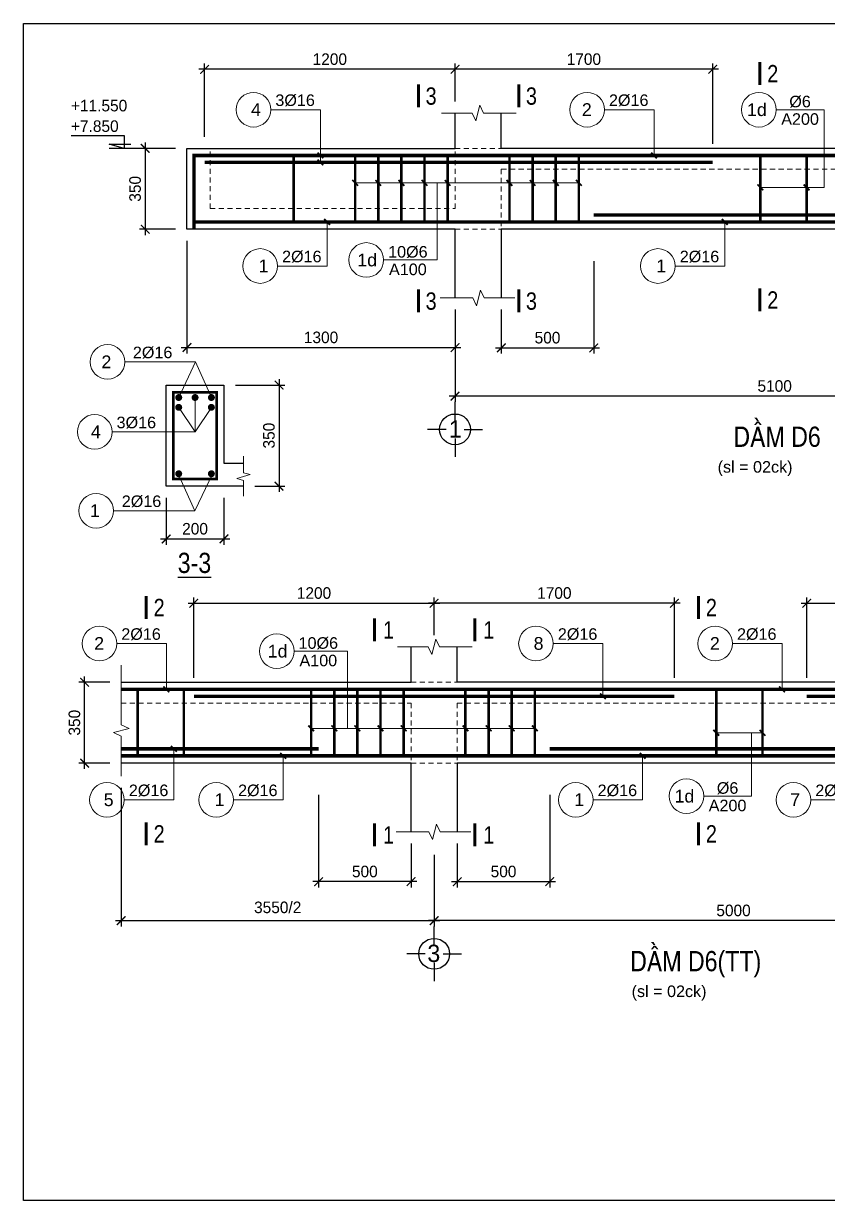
# Model space of a CAD drawing. Header units: millimetres. Extents: x -559287 to -299624, y 2351330 to 2655682.
# Drawn here: x -452324 to -438413, y 2451783 to 2472151 of the extents above; entities that cross this region are included whole.
import ezdxf
from ezdxf.enums import TextEntityAlignment as Align

# ---------------------------------------------------------------- set-up
doc = ezdxf.new("R2010")
doc.units = ezdxf.units.MM
doc.header["$LTSCALE"] = 10
doc.linetypes.add('HIDDEN', pattern=[0.3, 0.175, -0.125])
doc.linetypes.add('HIDDENX2', pattern=[0.75, 0.5, -0.25])
doc.layers.get('0').update_dxf_attribs({"lineweight": 20})
doc.layers.get('Defpoints').update_dxf_attribs({"lineweight": 20})
for name, color, linetype, lineweight in [('Dim', 251, 'Continuous', 15), ('Net khuat', 76, 'HIDDENX2', 15), ('Net manh', 8, 'Continuous', 13), ('Net thay', 4, 'Continuous', 25), ('Text', 54, 'Continuous', 25), ('Thep dai', 2, 'Continuous', 50), ('Thep doc', 140, 'Continuous', 60)]:
    doc.layers.add(name, color=color, linetype=linetype, lineweight=lineweight)
doc.layers.add('ththep', color=3, linetype='Continuous')
doc.styles.add('HELVE', font='VHAVAN.TTF', dxfattribs={"height": 800})
doc.styles.add('IN-NHO', font='VHELVEN.TTF', dxfattribs={"height": 200})
doc.styles.add('NGHIA5', font='arial_0.ttf', dxfattribs={"height": 180})
doc.styles.get("Standard").update_dxf_attribs({"font": 'nghia5.shx', "height": 200})
doc.styles.add('STYLE1-S1', font='VHARIALN.TTF')
doc.dimstyles.new('dim20', dxfattribs={"dimscale": 100, "dimtxt": 200, "dimasz": 1.5, "dimexe": 1, "dimexo": 2, "dimgap": 0.75, "dimtad": 1, "dimdec": 0, "dimlfac": 0.2, "dimzin": 0, "dimdsep": 46, "dimtxsty": 'Standard', "dimblk1": 'ARCHTICK', "dimblk2": 'ARCHTICK', "dimsah": 1, "dimcen": 0.09, "dimdle": 1, "dimclrd": 256, "dimclre": 256, "dimclrt": 54, "dimadec": 0, "dimazin": 0, "dimtfac": 1, "dimtdec": 0, "dimtofl": 0, "dimtmove": 2, "dimatfit": 3, "dimfxl": 0, "dimtolj": 1, "dimtzin": 0, "dimarcsym": 0})
doc.dimstyles.new('dim25', dxfattribs={"dimscale": 100, "dimtxt": 200, "dimasz": 1.5, "dimexe": 1, "dimexo": 2, "dimgap": 0.75, "dimtad": 1, "dimdec": 0, "dimlfac": 0.25, "dimzin": 0, "dimdsep": 46, "dimtxsty": 'Standard', "dimblk1": 'ARCHTICK', "dimblk2": 'ARCHTICK', "dimsah": 1, "dimcen": 0.09, "dimdle": 1, "dimclrd": 256, "dimclre": 256, "dimclrt": 54, "dimadec": 0, "dimazin": 0, "dimtfac": 1, "dimtdec": 0, "dimtofl": 0, "dimtmove": 2, "dimatfit": 3, "dimfxl": 0, "dimtolj": 1, "dimtzin": 0, "dimarcsym": 0})

# ---------------------------------------------------------------- blocks, each defined once
blk = doc.blocks.new('_ARCHTICK')
at = {"color": 0, "linetype": 'ByBlock', "const_width": 0.15}
blk.add_lwpolyline([(-0.5, -0.5), (0.5, 0.5)], dxfattribs=at)
blk = doc.blocks.new('*D333')
at = {"layer": 'Defpoints', "color": 0, "ltscale": 3, "transparency": 16777216}
for p in [(-434857, 2462119), (-438770, 2460629), (-434857, 2460695)]:
    blk.add_point(p, dxfattribs=at)
at = {"layer": 'Dim', "lineweight": -2, "ltscale": 3, "transparency": 16777216}
for p, q in [((-438870, 2462119), (-434757, 2462119)), ((-438770, 2460829), (-438770, 2462219)), ((-434857, 2460895), (-434857, 2462219))]:
    blk.add_line(p, q, dxfattribs=at)
at = {"layer": 'Dim', "lineweight": -2, "ltscale": 3, "transparency": 16777216, "xscale": 150, "yscale": 150, "zscale": 150, "rotation": 180}
blk.add_blockref('_ARCHTICK', (-438770, 2462119), dxfattribs=at)
at = {"layer": 'Dim', "lineweight": -2, "ltscale": 3, "transparency": 16777216, "xscale": 150, "yscale": 150, "zscale": 150}
blk.add_blockref('_ARCHTICK', (-434857, 2462119), dxfattribs=at)
at = {"layer": 'Dim', "color": 54, "ltscale": 3, "transparency": 16777216, "insert": (-436813, 2462294), "char_height": 200, "attachment_point": 5}
blk.add_mtext('\\A1;1700', dxfattribs=at)
blk = doc.blocks.new('*D334')
at = {"layer": 'Defpoints', "color": 0, "ltscale": 10, "transparency": 16777216}
for p in [(-434857, 2458163), (-445218, 2457963), (-445218, 2456626)]:
    blk.add_point(p, dxfattribs=at)
at = {"layer": 'Dim', "lineweight": -2, "ltscale": 10, "transparency": 16777216}
for p, q in [((-434857, 2457963), (-434857, 2456526)), ((-445218, 2457763), (-445218, 2456526)), ((-434757, 2456626), (-445318, 2456626))]:
    blk.add_line(p, q, dxfattribs=at)
at = {"layer": 'Dim', "lineweight": -2, "ltscale": 10, "transparency": 16777216, "xscale": 150, "yscale": 150, "zscale": 150, "rotation": 180}
blk.add_blockref('_ARCHTICK', (-445218, 2456626), dxfattribs=at)
at = {"layer": 'Dim', "lineweight": -2, "ltscale": 10, "transparency": 16777216, "xscale": 150, "yscale": 150, "zscale": 150}
blk.add_blockref('_ARCHTICK', (-434857, 2456626), dxfattribs=at)
at = {"layer": 'Dim', "color": 54, "ltscale": 10, "transparency": 16777216, "insert": (-440038, 2456801), "char_height": 200, "attachment_point": 5}
blk.add_mtext('\\A1;5000', dxfattribs=at)
blk = doc.blocks.new('truc ngang-helve')
for points in [[(0, -4.8), (0, 0)], [(-2.33, -7.13), (-7.13, -7.13)], [(2.33, -7.13), (7.13, -7.13)], [(0, -9.45), (0, -14.26)]]:
    blk.add_lwpolyline(points)
blk.add_circle((0, -7.13), 4)
at = {"style": 'HELVE'}
blk.add_attdef('A', text='', height=4.5, dxfattribs=at).set_placement((0.03, -7.01), align=Align.MIDDLE_CENTER)
blk = doc.blocks.new('*D335')
at = {"layer": 'Defpoints', "color": 0, "ltscale": 3, "transparency": 16777216}
for p in [(-445218, 2462119), (-445218, 2461363), (-441060, 2460629)]:
    blk.add_point(p, dxfattribs=at)
at = {"layer": 'Dim', "lineweight": -2, "ltscale": 3, "transparency": 16777216}
for p, q in [((-440960, 2462119), (-445318, 2462119)), ((-445218, 2461563), (-445218, 2462219)), ((-441060, 2460829), (-441060, 2462219))]:
    blk.add_line(p, q, dxfattribs=at)
at = {"layer": 'Dim', "lineweight": -2, "ltscale": 3, "transparency": 16777216, "xscale": 150, "yscale": 150, "zscale": 150, "rotation": 180}
blk.add_blockref('_ARCHTICK', (-445218, 2462119), dxfattribs=at)
at = {"layer": 'Dim', "lineweight": -2, "ltscale": 3, "transparency": 16777216, "xscale": 150, "yscale": 150, "zscale": 150}
blk.add_blockref('_ARCHTICK', (-441060, 2462119), dxfattribs=at)
at = {"layer": 'Dim', "color": 54, "ltscale": 3, "transparency": 16777216, "insert": (-443139, 2462294), "char_height": 200, "attachment_point": 5}
blk.add_mtext('\\A1;1700', dxfattribs=at)
blk = doc.blocks.new('*D336')
at = {"layer": 'Defpoints', "color": 0, "ltscale": 10, "transparency": 16777216}
for p in [(-450633, 2459124), (-445218, 2457963), (-445218, 2456626)]:
    blk.add_point(p, dxfattribs=at)
at = {"layer": 'Dim', "lineweight": -2, "ltscale": 10, "transparency": 16777216}
for p, q in [((-450633, 2458924), (-450633, 2456526)), ((-445218, 2457763), (-445218, 2456526)), ((-450733, 2456626), (-445118, 2456626))]:
    blk.add_line(p, q, dxfattribs=at)
at = {"layer": 'Dim', "lineweight": -2, "ltscale": 10, "transparency": 16777216, "xscale": 150, "yscale": 150, "zscale": 150, "rotation": 180}
blk.add_blockref('_ARCHTICK', (-450633, 2456626), dxfattribs=at)
at = {"layer": 'Dim', "lineweight": -2, "ltscale": 10, "transparency": 16777216, "xscale": 150, "yscale": 150, "zscale": 150}
blk.add_blockref('_ARCHTICK', (-445218, 2456626), dxfattribs=at)
at = {"layer": 'Dim', "color": 54, "ltscale": 10, "transparency": 16777216, "insert": (-447926, 2456854), "char_height": 200, "attachment_point": 5}
blk.add_mtext('\\A1;3550/2', dxfattribs=at)
blk = doc.blocks.new('*D338')
at = {"layer": 'Defpoints', "color": 0, "ltscale": 10, "transparency": 16777216}
for p in [(-443219, 2459000), (-444818, 2458163), (-443219, 2457300)]:
    blk.add_point(p, dxfattribs=at)
at = {"layer": 'Dim', "lineweight": -2, "ltscale": 10, "transparency": 16777216}
for p, q in [((-443219, 2458800), (-443219, 2457200)), ((-444818, 2457963), (-444818, 2457200)), ((-444918, 2457300), (-443119, 2457300))]:
    blk.add_line(p, q, dxfattribs=at)
at = {"layer": 'Dim', "lineweight": -2, "ltscale": 10, "transparency": 16777216, "xscale": 150, "yscale": 150, "zscale": 150, "rotation": 180}
blk.add_blockref('_ARCHTICK', (-444818, 2457300), dxfattribs=at)
at = {"layer": 'Dim', "lineweight": -2, "ltscale": 10, "transparency": 16777216, "xscale": 150, "yscale": 150, "zscale": 150}
blk.add_blockref('_ARCHTICK', (-443219, 2457300), dxfattribs=at)
at = {"layer": 'Dim', "color": 54, "ltscale": 10, "transparency": 16777216, "insert": (-444018, 2457475), "char_height": 200, "attachment_point": 5}
blk.add_mtext('\\A1;500', dxfattribs=at)
blk = doc.blocks.new('*D345')
at = {"layer": 'Defpoints', "color": 0, "ltscale": 10, "transparency": 16777216}
for p in [(-444857, 2467402), (-433796, 2467402), (-444857, 2465702)]:
    blk.add_point(p, dxfattribs=at)
at = {"layer": 'Dim', "lineweight": -2, "ltscale": 10, "transparency": 16777216}
for p, q in [((-444857, 2467202), (-444857, 2465602)), ((-433796, 2467202), (-433796, 2465602)), ((-433696, 2465702), (-444957, 2465702))]:
    blk.add_line(p, q, dxfattribs=at)
at = {"layer": 'Dim', "lineweight": -2, "ltscale": 10, "transparency": 16777216, "xscale": 150, "yscale": 150, "zscale": 150, "rotation": 180}
blk.add_blockref('_ARCHTICK', (-444857, 2465702), dxfattribs=at)
at = {"layer": 'Dim', "lineweight": -2, "ltscale": 10, "transparency": 16777216, "xscale": 150, "yscale": 150, "zscale": 150}
blk.add_blockref('_ARCHTICK', (-433796, 2465702), dxfattribs=at)
at = {"layer": 'Dim', "color": 54, "ltscale": 10, "transparency": 16777216, "insert": (-439326, 2465877), "char_height": 200, "attachment_point": 5}
blk.add_mtext('\\A1;5100', dxfattribs=at)
blk = doc.blocks.new('*D346')
at = {"layer": 'Defpoints', "color": 0, "ltscale": 3, "transparency": 16777216}
for p in [(-444857, 2471358), (-444857, 2470601), (-440398, 2469868)]:
    blk.add_point(p, dxfattribs=at)
at = {"layer": 'Dim', "lineweight": -2, "ltscale": 3, "transparency": 16777216}
for p, q in [((-444857, 2470801), (-444857, 2471458)), ((-440398, 2470068), (-440398, 2471458)), ((-440298, 2471358), (-444957, 2471358))]:
    blk.add_line(p, q, dxfattribs=at)
at = {"layer": 'Dim', "lineweight": -2, "ltscale": 3, "transparency": 16777216, "xscale": 150, "yscale": 150, "zscale": 150, "rotation": 180}
blk.add_blockref('_ARCHTICK', (-444857, 2471358), dxfattribs=at)
at = {"layer": 'Dim', "lineweight": -2, "ltscale": 3, "transparency": 16777216, "xscale": 150, "yscale": 150, "zscale": 150}
blk.add_blockref('_ARCHTICK', (-440398, 2471358), dxfattribs=at)
at = {"layer": 'Dim', "color": 54, "ltscale": 3, "transparency": 16777216, "insert": (-442628, 2471533), "char_height": 200, "attachment_point": 5}
blk.add_mtext('\\A1;1700', dxfattribs=at)
blk = doc.blocks.new('*D347')
at = {"layer": 'Defpoints', "color": 0, "ltscale": 3, "transparency": 16777216}
for p in [(-449190, 2471358), (-444857, 2470601), (-449190, 2469990)]:
    blk.add_point(p, dxfattribs=at)
at = {"layer": 'Dim', "lineweight": -2, "ltscale": 3, "transparency": 16777216}
for p, q in [((-449190, 2470190), (-449190, 2471458)), ((-444857, 2470801), (-444857, 2471458)), ((-444757, 2471358), (-449290, 2471358))]:
    blk.add_line(p, q, dxfattribs=at)
at = {"layer": 'Dim', "lineweight": -2, "ltscale": 3, "transparency": 16777216, "xscale": 150, "yscale": 150, "zscale": 150, "rotation": 180}
blk.add_blockref('_ARCHTICK', (-449190, 2471358), dxfattribs=at)
at = {"layer": 'Dim', "lineweight": -2, "ltscale": 3, "transparency": 16777216, "xscale": 150, "yscale": 150, "zscale": 150}
blk.add_blockref('_ARCHTICK', (-444857, 2471358), dxfattribs=at)
at = {"layer": 'Dim', "color": 54, "ltscale": 3, "transparency": 16777216, "insert": (-447024, 2471533), "char_height": 200, "attachment_point": 5}
blk.add_mtext('\\A1;1200', dxfattribs=at)
blk = doc.blocks.new('*D348')
at = {"layer": 'Defpoints', "color": 0, "ltscale": 10, "transparency": 16777216}
for p in [(-449496, 2468590), (-444857, 2467202), (-444857, 2466543)]:
    blk.add_point(p, dxfattribs=at)
at = {"layer": 'Dim', "lineweight": -2, "ltscale": 10, "transparency": 16777216}
for p, q in [((-449496, 2468390), (-449496, 2466443)), ((-444857, 2467002), (-444857, 2466443)), ((-449596, 2466543), (-444757, 2466543))]:
    blk.add_line(p, q, dxfattribs=at)
at = {"layer": 'Dim', "lineweight": -2, "ltscale": 10, "transparency": 16777216, "xscale": 150, "yscale": 150, "zscale": 150, "rotation": 180}
blk.add_blockref('_ARCHTICK', (-449496, 2466543), dxfattribs=at)
at = {"layer": 'Dim', "lineweight": -2, "ltscale": 10, "transparency": 16777216, "xscale": 150, "yscale": 150, "zscale": 150}
blk.add_blockref('_ARCHTICK', (-444857, 2466543), dxfattribs=at)
at = {"layer": 'Dim', "color": 54, "ltscale": 10, "transparency": 16777216, "insert": (-447176, 2466718), "char_height": 200, "attachment_point": 5}
blk.add_mtext('\\A1;1300', dxfattribs=at)
blk = doc.blocks.new('*D350')
at = {"layer": 'Defpoints', "color": 0, "ltscale": 10, "transparency": 16777216}
for p in [(-442457, 2468238), (-444057, 2467402), (-442457, 2466538)]:
    blk.add_point(p, dxfattribs=at)
at = {"layer": 'Dim', "lineweight": -2, "ltscale": 10, "transparency": 16777216}
for p, q in [((-442457, 2468038), (-442457, 2466438)), ((-444057, 2467202), (-444057, 2466438)), ((-444157, 2466538), (-442357, 2466538))]:
    blk.add_line(p, q, dxfattribs=at)
at = {"layer": 'Dim', "lineweight": -2, "ltscale": 10, "transparency": 16777216, "xscale": 150, "yscale": 150, "zscale": 150, "rotation": 180}
blk.add_blockref('_ARCHTICK', (-444057, 2466538), dxfattribs=at)
at = {"layer": 'Dim', "lineweight": -2, "ltscale": 10, "transparency": 16777216, "xscale": 150, "yscale": 150, "zscale": 150}
blk.add_blockref('_ARCHTICK', (-442457, 2466538), dxfattribs=at)
at = {"layer": 'Dim', "color": 54, "ltscale": 10, "transparency": 16777216, "insert": (-443257, 2466713), "char_height": 200, "attachment_point": 5}
blk.add_mtext('\\A1;500', dxfattribs=at)
blk = doc.blocks.new('*D353')
at = {"layer": 'Defpoints', "color": 0, "ltscale": 3, "transparency": 16777216}
for p in [(-445218, 2462119), (-445218, 2461363), (-449377, 2460629)]:
    blk.add_point(p, dxfattribs=at)
at = {"layer": 'Dim', "lineweight": -2, "ltscale": 3, "transparency": 16777216}
for p, q in [((-449477, 2462119), (-445118, 2462119)), ((-449377, 2460829), (-449377, 2462219)), ((-445218, 2461563), (-445218, 2462219))]:
    blk.add_line(p, q, dxfattribs=at)
at = {"layer": 'Dim', "lineweight": -2, "ltscale": 3, "transparency": 16777216, "xscale": 150, "yscale": 150, "zscale": 150, "rotation": 180}
blk.add_blockref('_ARCHTICK', (-449377, 2462119), dxfattribs=at)
at = {"layer": 'Dim', "lineweight": -2, "ltscale": 3, "transparency": 16777216, "xscale": 150, "yscale": 150, "zscale": 150}
blk.add_blockref('_ARCHTICK', (-445218, 2462119), dxfattribs=at)
at = {"layer": 'Dim', "color": 54, "ltscale": 3, "transparency": 16777216, "insert": (-447298, 2462294), "char_height": 200, "attachment_point": 5}
blk.add_mtext('\\A1;1200', dxfattribs=at)
blk = doc.blocks.new('*D354')
at = {"layer": 'Defpoints', "color": 0, "ltscale": 3, "transparency": 16777216}
for p in [(-451268, 2460751), (-450633, 2460751), (-450633, 2459351)]:
    blk.add_point(p, dxfattribs=at)
at = {"layer": 'Dim', "lineweight": -2, "ltscale": 3, "transparency": 16777216}
for p, q in [((-451268, 2459251), (-451268, 2460851)), ((-450833, 2460751), (-451368, 2460751)), ((-450833, 2459351), (-451368, 2459351))]:
    blk.add_line(p, q, dxfattribs=at)
at = {"layer": 'Dim', "lineweight": -2, "ltscale": 3, "transparency": 16777216, "xscale": 150, "yscale": 150, "zscale": 150}
for p, rotation in [((-451268, 2460751), 90), ((-451268, 2459351), 270)]:
    blk.add_blockref('_ARCHTICK', p, dxfattribs=dict(at, rotation=rotation))
at = {"layer": 'Dim', "color": 54, "ltscale": 3, "transparency": 16777216, "insert": (-451443, 2460051), "char_height": 200, "attachment_point": 5, "rotation": 90}
blk.add_mtext('\\A1;350', dxfattribs=at)
blk = doc.blocks.new('*D355')
at = {"layer": 'Defpoints', "color": 0, "ltscale": 10, "transparency": 16777216}
for p in [(-447218, 2459000), (-445618, 2458163), (-447218, 2457300)]:
    blk.add_point(p, dxfattribs=at)
at = {"layer": 'Dim', "lineweight": -2, "ltscale": 10, "transparency": 16777216}
for p, q in [((-447218, 2458800), (-447218, 2457200)), ((-445618, 2457963), (-445618, 2457200)), ((-445518, 2457300), (-447318, 2457300))]:
    blk.add_line(p, q, dxfattribs=at)
at = {"layer": 'Dim', "lineweight": -2, "ltscale": 10, "transparency": 16777216, "xscale": 150, "yscale": 150, "zscale": 150, "rotation": 180}
blk.add_blockref('_ARCHTICK', (-447218, 2457300), dxfattribs=at)
at = {"layer": 'Dim', "lineweight": -2, "ltscale": 10, "transparency": 16777216, "xscale": 150, "yscale": 150, "zscale": 150}
blk.add_blockref('_ARCHTICK', (-445618, 2457300), dxfattribs=at)
at = {"layer": 'Dim', "color": 54, "ltscale": 10, "transparency": 16777216, "insert": (-446418, 2457475), "char_height": 200, "attachment_point": 5}
blk.add_mtext('\\A1;500', dxfattribs=at)
blk = doc.blocks.new('*D356')
at = {"layer": 'Defpoints', "color": 0, "ltscale": 3, "transparency": 16777216}
for p in [(-449496, 2469990), (-450218, 2468590), (-449496, 2468590)]:
    blk.add_point(p, dxfattribs=at)
at = {"layer": 'Dim', "lineweight": -2, "ltscale": 3, "transparency": 16777216}
for p, q in [((-449696, 2469990), (-450318, 2469990)), ((-450218, 2470090), (-450218, 2468490)), ((-449696, 2468590), (-450318, 2468590))]:
    blk.add_line(p, q, dxfattribs=at)
at = {"layer": 'Dim', "lineweight": -2, "ltscale": 3, "transparency": 16777216, "xscale": 150, "yscale": 150, "zscale": 150}
for p, rotation in [((-450218, 2469990), 90), ((-450218, 2468590), 270)]:
    blk.add_blockref('_ARCHTICK', p, dxfattribs=dict(at, rotation=rotation))
at = {"layer": 'Dim', "color": 54, "ltscale": 3, "transparency": 16777216, "insert": (-450393, 2469290), "char_height": 200, "attachment_point": 5, "rotation": 90}
blk.add_mtext('\\A1;350', dxfattribs=at)
blk = doc.blocks.new('*D322')
at = {"layer": 'Defpoints', "color": 0, "transparency": 16777216}
for p in [(-449856, 2464144), (-448856, 2464144), (-448856, 2463231)]:
    blk.add_point(p, dxfattribs=at)
at = {"layer": 'Dim', "lineweight": -2, "transparency": 16777216}
for p, q in [((-449856, 2463944), (-449856, 2463131)), ((-448856, 2463944), (-448856, 2463131)), ((-449956, 2463231), (-448756, 2463231))]:
    blk.add_line(p, q, dxfattribs=at)
at = {"layer": 'Dim', "lineweight": -2, "transparency": 16777216, "xscale": 150, "yscale": 150, "zscale": 150, "rotation": 180}
blk.add_blockref('_ARCHTICK', (-449856, 2463231), dxfattribs=at)
at = {"layer": 'Dim', "lineweight": -2, "transparency": 16777216, "xscale": 150, "yscale": 150, "zscale": 150}
blk.add_blockref('_ARCHTICK', (-448856, 2463231), dxfattribs=at)
at = {"layer": 'Dim', "color": 54, "transparency": 16777216, "insert": (-449356, 2463406), "char_height": 200, "attachment_point": 5}
blk.add_mtext('\\A1;200', dxfattribs=at)
blk = doc.blocks.new('*D323')
at = {"layer": 'Defpoints', "color": 0, "transparency": 16777216}
for p in [(-448856, 2465894), (-448519, 2464144), (-447902, 2464144)]:
    blk.add_point(p, dxfattribs=at)
at = {"layer": 'Dim', "lineweight": -2, "transparency": 16777216}
for p, q in [((-447902, 2465994), (-447902, 2464044)), ((-448656, 2465894), (-447802, 2465894)), ((-448319, 2464144), (-447802, 2464144))]:
    blk.add_line(p, q, dxfattribs=at)
at = {"layer": 'Dim', "lineweight": -2, "transparency": 16777216, "xscale": 150, "yscale": 150, "zscale": 150}
for p, rotation in [((-447902, 2465894), 90), ((-447902, 2464144), 270)]:
    blk.add_blockref('_ARCHTICK', p, dxfattribs=dict(at, rotation=rotation))
at = {"layer": 'Dim', "color": 54, "transparency": 16777216, "insert": (-448077, 2465019), "char_height": 200, "attachment_point": 5, "rotation": 90}
blk.add_mtext('\\A1;350', dxfattribs=at)
blk = doc.blocks.new('A$C17747A8B')
blk.add_line((0, 0), (525, 0))
blk.add_lwpolyline([(1183, 225), (263, 225), (263, 0), (525, 75), (150, 75)])
at = {"layer": 'Text'}
blk.add_attdef('+3.900', (183, 286), '', height=180, dxfattribs=at)

msp = doc.modelspace()

# ---------------------------------------------------------------- linework, layer by layer
at = {"layer": 'Net khuat', "linetype": 'HIDDEN', "ltscale": 50}
for p, q in [((-449095.9, 2468949.6), (-449095.9, 2469989.6)), ((-444856.9, 2469989.6), (-444056.9, 2469989.6)), ((-444856.9, 2468949.6), (-444856.9, 2469989.6)), ((-444057, 2469629.6), (-434195.7, 2469629.6)), ((-444057, 2469629.6), (-444057, 2468589.6)), ((-449095.9, 2468949.6), (-444856.9, 2468949.6)), ((-444856.9, 2468589.6), (-444057, 2468589.6)), ((-445618.4, 2460750.8), (-444818.4, 2460750.8)), ((-450633, 2460390.8), (-445618.4, 2460390.8)), ((-445618.4, 2460390.8), (-445618.4, 2459350.8)), ((-444818.5, 2460390.8), (-435257.1, 2460390.8)), ((-444818.5, 2460390.8), (-444818.5, 2459350.8)), ((-445618.4, 2459350.8), (-444818.5, 2459350.8))]:
    msp.add_line(p, q, dxfattribs=at)
at = {"layer": 'Net manh'}
for p, q in [((-446585.5, 2469392.2), (-442715.2, 2469392.2)), ((-447347, 2459953.5), (-443476.7, 2459953.5))]:
    msp.add_line(p, q, dxfattribs=at)
for points in [[(-447186.9, 2469747.7), (-447186.9, 2470659.7), (-448044.6, 2470659.7)], [(-443797, 2470601.3), (-444362.1, 2470601.3), (-444429.3, 2470735.4), (-444494.9, 2470467.2), (-444562.1, 2470601.3), (-445089.5, 2470601.3)], [(-441414.1, 2469867.7), (-441414.1, 2470659.7), (-442271.8, 2470659.7)], [(-439573.3, 2469314.9), (-438470, 2469314.9), (-438470, 2470659.7), (-439297.9, 2470659.7)], [(-445167.3, 2469392.2), (-445167.3, 2468058.4), (-446092.6, 2468058.4)], [(-447071.2, 2468716.5), (-447071.2, 2467954.5), (-447929, 2467954.5)], [(-440189.4, 2468716.5), (-440189.4, 2467954.5), (-441047.1, 2467954.5)], [(-445116.8, 2467401.5), (-444551.6, 2467401.5), (-444484.4, 2467267.4), (-444418.9, 2467535.6), (-444351.6, 2467401.5), (-443824.2, 2467401.5)], [(-449073.4, 2465678.5), (-449346.5, 2466294.4), (-450570.3, 2466294.4)], [(-449638.7, 2465678.5), (-449346.5, 2466294.4), (-450570.3, 2466294.4)], [(-449356, 2465678.5), (-449356, 2465082.8), (-450792.6, 2465082.8)], [(-449638.7, 2465508.5), (-449356, 2465082.8), (-450792.6, 2465082.8)], [(-449073.4, 2465508.5), (-449356, 2465082.8), (-450792.6, 2465082.8)], [(-449656.2, 2464368.8), (-449361.2, 2463719.4), (-450768.2, 2463719.4)], [(-449050.3, 2464368.2), (-449361.2, 2463719.4), (-450768.2, 2463719.4)], [(-449852.7, 2460629), (-449852.7, 2461420.9), (-450710.4, 2461420.9)], [(-444558.4, 2461362.6), (-445123.6, 2461362.6), (-445190.8, 2461496.7), (-445256.4, 2461228.5), (-445323.6, 2461362.6), (-445851, 2461362.6)], [(-442298.7, 2460509), (-442298.7, 2461420.9), (-443156.4, 2461420.9)], [(-439198.3, 2460629), (-439198.3, 2461420.9), (-440056, 2461420.9)], [(-446717, 2459953.5), (-446717, 2461288.9), (-447642.3, 2461288.9)], [(-450633, 2461046.8), (-450633, 2460016), (-450498.9, 2459948.8), (-450767.1, 2459883.2), (-450633, 2459816), (-450633, 2459123.7)], [(-439724.6, 2459876.2), (-439724.6, 2458779.8), (-440552.5, 2458779.8)], [(-440336.8, 2459876.2), (-439536.8, 2459876.2)], [(-449722.3, 2459597.8), (-449722.3, 2458715.8), (-450580.1, 2458715.8)], [(-437843.2, 2459597.8), (-437843.2, 2458715.8), (-438701, 2458715.8)], [(-447832.7, 2459477.8), (-447832.7, 2458715.8), (-448690.4, 2458715.8)], [(-441610.5, 2459477.8), (-441610.5, 2458715.8), (-442468.2, 2458715.8)], [(-445878.3, 2458162.8), (-445313.1, 2458162.8), (-445245.9, 2458028.7), (-445180.3, 2458296.9), (-445113.1, 2458162.8), (-444585.7, 2458162.8)]]:
    msp.add_lwpolyline(points, dxfattribs=at)
at = {"layer": 'Net manh', "const_width": 30}
for points in [[(-447136.9, 2469817.7), (-447236.9, 2469917.7)], [(-447136.9, 2469697.7), (-447236.9, 2469797.7)], [(-441364.1, 2469817.7), (-441464.1, 2469917.7)], [(-446535.5, 2469342.2), (-446635.5, 2469442.2)], [(-446135.5, 2469342.2), (-446235.5, 2469442.2)], [(-445735.5, 2469342.2), (-445835.5, 2469442.2)], [(-445335.5, 2469342.2), (-445435.5, 2469442.2)], [(-444935.5, 2469342.2), (-445035.5, 2469442.2)], [(-443865.2, 2469342.2), (-443965.2, 2469442.2)], [(-443465.2, 2469342.2), (-443565.2, 2469442.2)], [(-443065.2, 2469342.2), (-443165.2, 2469442.2)], [(-442665.2, 2469342.2), (-442765.2, 2469442.2)], [(-439523.3, 2469264.9), (-439623.3, 2469364.9)], [(-438723.3, 2469264.9), (-438823.3, 2469364.9)], [(-447021.2, 2468666.5), (-447121.2, 2468766.5)], [(-440139.4, 2468666.5), (-440239.4, 2468766.5)], [(-449802.7, 2460579), (-449902.7, 2460679)], [(-439148.3, 2460579), (-439248.3, 2460679)], [(-442248.7, 2460459), (-442348.7, 2460559)], [(-447297, 2459903.5), (-447397, 2460003.5)], [(-446897, 2459903.5), (-446997, 2460003.5)], [(-446497, 2459903.5), (-446597, 2460003.5)], [(-446097, 2459903.5), (-446197, 2460003.5)], [(-445697, 2459903.5), (-445797, 2460003.5)], [(-444626.7, 2459903.5), (-444726.7, 2460003.5)], [(-444226.7, 2459903.5), (-444326.7, 2460003.5)], [(-443826.7, 2459903.5), (-443926.7, 2460003.5)], [(-443426.7, 2459903.5), (-443526.7, 2460003.5)], [(-440286.8, 2459826.2), (-440386.8, 2459926.2)], [(-439486.8, 2459826.2), (-439586.8, 2459926.2)], [(-449672.3, 2459547.8), (-449772.3, 2459647.8)], [(-447782.7, 2459427.8), (-447882.7, 2459527.8)], [(-441560.5, 2459427.8), (-441660.5, 2459527.8)]]:
    msp.add_lwpolyline(points, dxfattribs=at)
at = {"layer": 'Net manh', "ltscale": 3}
msp.add_lwpolyline([(-448519.3, 2464664.8), (-448519.3, 2464376.7), (-448403.4, 2464345.6), (-448635.2, 2464275.8), (-448519.3, 2464244.7), (-448519.3, 2463970.8)], dxfattribs=at)
at = {"layer": 'Net manh'}
for centre in [(-448344.6, 2470659.7), (-442571.8, 2470659.7), (-439597.9, 2470659.7), (-446392.6, 2468058.4), (-448229, 2467954.5), (-441347.1, 2467954.5), (-450870.3, 2466294.4), (-451092.6, 2465082.8), (-451068.2, 2463719.4), (-451010.4, 2461420.9), (-443456.4, 2461420.9), (-440356, 2461420.9), (-447942.3, 2461288.9), (-450880.1, 2458715.8), (-448990.4, 2458715.8), (-442768.2, 2458715.8), (-440852.5, 2458779.8), (-439001, 2458715.8)]:
    msp.add_circle(centre, 300, dxfattribs=at)
at = {"layer": 'Net thay'}
for p, q in [((-444856.9, 2469989.6), (-444856.9, 2470601.3)), ((-444056.9, 2469989.6), (-444056.9, 2470601.3)), ((-444856.9, 2467401.5), (-444856.9, 2468589.6)), ((-444056.9, 2468589.6), (-444056.9, 2467401.5)), ((-445618.4, 2460750.8), (-445618.4, 2461362.6)), ((-444818.4, 2460750.8), (-444818.4, 2461362.6)), ((-445618.4, 2458162.8), (-445618.4, 2459350.8)), ((-444818.4, 2459350.8), (-444818.4, 2458162.8))]:
    msp.add_line(p, q, dxfattribs=at)
at = {"layer": 'Net thay', "ltscale": 10}
for p, q in [((-449495.9, 2468589.6), (-449495.9, 2469989.6)), ((-449495.9, 2469989.6), (-444856.9, 2469989.6)), ((-434195.7, 2469989.6), (-444056.9, 2469989.6)), ((-444856.9, 2468589.6), (-449495.9, 2468589.6)), ((-434195.7, 2468589.6), (-444056.9, 2468589.6)), ((-450633, 2460750.8), (-445618.4, 2460750.8)), ((-435257.1, 2460750.8), (-444818.4, 2460750.8)), ((-445618.4, 2459350.8), (-450633, 2459350.8)), ((-435257.1, 2459350.8), (-444818.4, 2459350.8))]:
    msp.add_line(p, q, dxfattribs=at)
msp.add_lwpolyline([(-448519.3, 2464143.8), (-449856, 2464143.8), (-449856, 2465893.8), (-448856, 2465893.8), (-448856, 2464543.8), (-448519.3, 2464543.8)], dxfattribs=at)
at = {"layer": 'Text', "const_width": 50}
for points in [[(-439582.4, 2471484.2), (-439582.4, 2471086.9)], [(-445488.4, 2471096.6), (-445488.4, 2470699.3)], [(-443752.4, 2471096.6), (-443752.4, 2470699.3)], [(-445488.4, 2467548.7), (-445488.4, 2467151.4)], [(-443752.4, 2467548.7), (-443752.4, 2467151.4)], [(-439582.4, 2467567.2), (-439582.4, 2467169.9)], [(-450200.6, 2462245.5), (-450200.6, 2461848.2)], [(-440643.9, 2462245.5), (-440643.9, 2461848.2)], [(-446249.9, 2461857.9), (-446249.9, 2461460.6)], [(-444513.8, 2461857.9), (-444513.8, 2461460.6)], [(-450200.6, 2458328.5), (-450200.6, 2457931.2)], [(-446249.9, 2458310), (-446249.9, 2457912.7)], [(-444513.8, 2458310), (-444513.8, 2457912.7)], [(-440643.9, 2458328.5), (-440643.9, 2457931.2)]]:
    msp.add_lwpolyline(points, dxfattribs=at)
at = {"layer": 'Thep dai', "const_width": 45}
for points in [[(-447647.5, 2468716.7), (-447647.5, 2469867.7)], [(-446585.5, 2468716.7), (-446585.5, 2469867.7)], [(-446185.5, 2468716.7), (-446185.5, 2469867.7)], [(-445785.5, 2468716.7), (-445785.5, 2469867.7)], [(-445385.5, 2468716.7), (-445385.5, 2469867.7)], [(-444985.5, 2468716.7), (-444985.5, 2469867.7)], [(-443915.2, 2468716.7), (-443915.2, 2469867.7)], [(-443515.2, 2468716.7), (-443515.2, 2469867.7)], [(-443115.2, 2468716.7), (-443115.2, 2469867.7)], [(-442715.2, 2468716.7), (-442715.2, 2469867.7)], [(-439573.3, 2468716.7), (-439573.3, 2469867.7)], [(-438773.3, 2468716.7), (-438773.3, 2469867.7)], [(-449731, 2464268.8), (-448981, 2464268.8), (-448981, 2465768.8), (-449731, 2465768.8), (-449731, 2464268.8)], [(-450350.4, 2459478), (-450350.4, 2460629)], [(-449550.4, 2459478), (-449550.4, 2460629)], [(-447347, 2459478), (-447347, 2460629)], [(-446947, 2459478), (-446947, 2460629)], [(-446547, 2459478), (-446547, 2460629)], [(-446147, 2459478), (-446147, 2460629)], [(-445747, 2459478), (-445747, 2460629)], [(-444676.7, 2459478), (-444676.7, 2460629)], [(-444276.7, 2459478), (-444276.7, 2460629)], [(-443876.7, 2459478), (-443876.7, 2460629)], [(-443476.7, 2459478), (-443476.7, 2460629)], [(-440336.8, 2459478), (-440336.8, 2460629)], [(-439536.8, 2459478), (-439536.8, 2460629)]]:
    msp.add_lwpolyline(points, dxfattribs=at)
at = {"layer": 'Thep doc', "ltscale": 10, "const_width": 60}
for points in [[(-428943, 2469867.7), (-449374, 2469867.7), (-449374, 2468589.6)], [(-449190.3, 2469747.7), (-440398.2, 2469747.7)], [(-435795.4, 2468836.7), (-442457.1, 2468836.7)], [(-428943, 2468716.7), (-449374, 2468716.7)], [(-424873.6, 2459350.8), (-424873.6, 2460629), (-450633, 2460629)], [(-449377, 2460509), (-441059.7, 2460509)], [(-430944.5, 2460509), (-438769.8, 2460509)], [(-450633, 2459598), (-447218.1, 2459598)], [(-436856.9, 2459598), (-443218.6, 2459598)], [(-424873.6, 2459478), (-450633, 2459478)]]:
    msp.add_lwpolyline(points, dxfattribs=at)
at = {"layer": 'Thep doc', "const_width": 60}
for points in [[(-449668.7, 2465678.5, 1), (-449608.7, 2465678.5, 1)], [(-449326, 2465678.5, -1), (-449386, 2465678.5, -1)], [(-449043.4, 2465678.5, -1), (-449103.4, 2465678.5, -1)], [(-449668.7, 2465508.5, 1), (-449608.7, 2465508.5, 1)], [(-449043.4, 2465508.5, -1), (-449103.4, 2465508.5, -1)], [(-449668.7, 2464359.2, -1), (-449608.7, 2464359.2, -1)], [(-449043.4, 2464359.2, 1), (-449103.4, 2464359.2, 1)]]:
    msp.add_lwpolyline(points, format="xyb", close=True, dxfattribs=at)
at = {"layer": 'ththep'}
msp.add_lwpolyline([(-452324, 2472150.5), (-423898.3, 2472150.5), (-423898.3, 2451783), (-452324, 2451783)], close=True, dxfattribs=at)

# ---------------------------------------------------------------- block references
at = {"layer": 'Net thay'}
ref = msp.add_blockref('A$C17747A8B', (-450317.9, 2469989.6), dxfattribs=dict(at, xscale=-1))
ref.add_attrib('+3.900', '+11.550', (-451503.6, 2470630.5), dxfattribs={"layer": 'Text', "height": 200})
ref = msp.add_blockref('A$C17747A8B', (-450317.9, 2469989.6), dxfattribs=dict(at, xscale=-1))
ref.add_attrib('+3.900', '+7.850', (-451503.6, 2470275.1), dxfattribs={"layer": 'Text', "height": 200})
ref = msp.add_blockref('truc ngang-helve', (-444856.9, 2465601.7), dxfattribs=dict(at, xscale=66.66666666662786, yscale=66.66666666604578, zscale=66.66666666666667))
ref.add_attrib('A', '1', dxfattribs={"layer": 'Text', "height": 300, "style": 'HELVE'}).set_placement((-444852, 2465134.5), align=Align.MIDDLE_CENTER)
ref = msp.add_blockref('truc ngang-helve', (-445218.4, 2456526.4), dxfattribs=dict(at, xscale=66.66666666662786, yscale=66.66666666604578, zscale=66.66666666666667))
ref.add_attrib('A', '3', dxfattribs={"layer": 'Text', "height": 300, "style": 'HELVE'}).set_placement((-445224.9, 2456059.3), align=Align.MIDDLE_CENTER)

# ---------------------------------------------------------------- texts
at = {"layer": 'Text'}
for s, height, style, p in [('2', 300, 'STYLE1-S1', (-439359.7, 2471283.1)), ('3', 300, 'STYLE1-S1', (-445271.4, 2470895.5)), ('3', 300, 'STYLE1-S1', (-443535.3, 2470895.5)), ('4', 220, 'IN-NHO', (-448302.4, 2470661.7)), ('2', 220, 'IN-NHO', (-442577.2, 2470661.7)), ('1d', 220, 'IN-NHO', (-439633.4, 2470659.7)), ('1d', 220, 'IN-NHO', (-446377.5, 2468058.4)), ('1', 220, 'IN-NHO', (-448171.1, 2467956.6)), ('1', 220, 'IN-NHO', (-441289.2, 2467956.6)), ('3', 300, 'STYLE1-S1', (-445271.4, 2467347.5)), ('3', 300, 'STYLE1-S1', (-443535.3, 2467347.5)), ('2', 300, 'STYLE1-S1', (-439359.7, 2467366.1)), ('2', 220, 'IN-NHO', (-450890.2, 2466296.4)), ('4', 220, 'IN-NHO', (-451072.7, 2465084.8)), ('1', 220, 'IN-NHO', (-451088.1, 2463721.4)), ('%%U3-3', 350, 'STYLE1-S1', (-449366.3, 2462816.9)), ('2', 300, 'STYLE1-S1', (-449977.8, 2462044.4)), ('2', 300, 'STYLE1-S1', (-440421.1, 2462044.4)), ('1', 300, 'STYLE1-S1', (-446008.3, 2461656.8)), ('1', 300, 'STYLE1-S1', (-444272.2, 2461656.8)), ('2', 220, 'IN-NHO', (-451015.8, 2461423)), ('8', 220, 'IN-NHO', (-443411.2, 2461423)), ('2', 220, 'IN-NHO', (-440361.4, 2461423)), ('1d', 220, 'IN-NHO', (-447927.2, 2461288.9)), ('5', 220, 'IN-NHO', (-450851, 2458717.8)), ('1', 220, 'IN-NHO', (-448932.5, 2458717.8)), ('1', 220, 'IN-NHO', (-442710.3, 2458717.8)), ('1d', 220, 'IN-NHO', (-440888, 2458779.8)), ('7', 220, 'IN-NHO', (-438971.9, 2458717.8)), ('2', 300, 'STYLE1-S1', (-449977.8, 2458127.4)), ('1', 300, 'STYLE1-S1', (-446008.3, 2458108.8)), ('1', 300, 'STYLE1-S1', (-444272.2, 2458108.8)), ('2', 300, 'STYLE1-S1', (-440421.1, 2458127.4))]:
    msp.add_text(s, height=height, dxfattribs=dict(at, style=style)).set_placement(p, align=Align.MIDDLE_CENTER)
at = {"layer": 'Text', "ltscale": 3, "style": 'NGHIA5'}
for s, p in [('3%%C16', (-447624.4, 2470723.9)), ('2%%C16', (-441851.6, 2470723.9)), ('%%C6', (-438886.5, 2470700.9)), ('A200', (-438886.5, 2470397.9)), ('2%%C16', (-447508.8, 2468018.8)), ('10%%C6', (-445673.4, 2468099.7)), ('2%%C16', (-440626.9, 2468018.8)), ('A100', (-445673.4, 2467796.6)), ('2%%C16', (-450090.4, 2466358.7)), ('3%%C16', (-450372.4, 2465147)), ('2%%C16', (-450282.4, 2463783.6)), ('2%%C16', (-450290.2, 2461485.2)), ('2%%C16', (-442736.3, 2461485.2)), ('2%%C16', (-439635.9, 2461485.2)), ('10%%C6', (-447223.1, 2461330.2)), ('A100', (-447223.1, 2461027.1)), ('2%%C16', (-450159.9, 2458780.1)), ('2%%C16', (-448270.3, 2458780.1)), ('2%%C16', (-442048.1, 2458780.1)), ('%%C6', (-440141.1, 2458821.1)), ('2%%C16', (-438280.8, 2458780.1)), ('A200', (-440141.1, 2458518))]:
    msp.add_text(s, height=200, dxfattribs=at).set_placement(p, align=Align.CENTER)
at = {"layer": 'Text', "style": 'STYLE1-S1'}
for s, p in [('DÇM D6', (-438528.5, 2464824.7)), ('DÇM D6(tt)', (-439557.9, 2455749.5))]:
    msp.add_text(s, height=350, dxfattribs=at).set_placement(p, align=Align.RIGHT)
at = {"layer": 'Text', "ltscale": 3, "style": 'NGHIA5'}
for p in [(-440313.3, 2464378.2), (-441801.6, 2455302.9)]:
    msp.add_text('(sl = 02ck)', height=200, dxfattribs=at).set_placement(p)

# ---------------------------------------------------------------- dimensions: what is measured, and where the dimension line sits
at = {"layer": 'Dim', "ltscale": 3}
for base, p1, p2, text, picture, middle in [((-449190.3, 2471357.7), (-444856.9, 2470601.3), (-449190.3, 2469989.6), '1200', '*D347', (-447023.6, 2471532.7)), ((-444856.9, 2471357.7), (-440398.2, 2469867.7), (-444856.9, 2470601.3), '1700', '*D346', (-442627.5, 2471532.7)), ((-445218.4, 2462119), (-441059.7, 2460629), (-445218.4, 2461362.6), '1700', '*D335', (-443139, 2462294))]:
    dim = msp.add_linear_dim(base=base, p1=p1, p2=p2, angle=180, text=text, dimstyle='dim25', dxfattribs=at)
    dim.commit()
    dim.dimension.update_dxf_attribs({"geometry": picture, "text_midpoint": middle})
for base, p1, p2, picture, middle in [((-450217.9, 2468589.6), (-449495.9, 2469989.6), (-449496, 2468589.6), '*D356', (-450392.9, 2469289.6)), ((-451268.1, 2460750.8), (-450633, 2459350.8), (-450633, 2460750.8), '*D354', (-451443.1, 2460050.8))]:
    dim = msp.add_linear_dim(base=base, p1=p1, p2=p2, angle=90, dimstyle='dim25', dxfattribs=at)
    dim.commit()
    dim.dimension.update_dxf_attribs({"geometry": picture, "text_midpoint": middle})
at = {"layer": 'Dim', "ltscale": 10}
for base, p1, p2, text, picture, middle in [((-444856.9, 2466542.7), (-449495.9, 2468589.6), (-444856.9, 2467201.5), '1300', '*D348', (-447176.4, 2466717.7)), ((-445218.4, 2456626.4), (-450633, 2459123.7), (-445218.4, 2457962.8), '3550/2', '*D336', (-447925.7, 2456853.8)), ((-447218.1, 2457299.6), (-445618.4, 2458162.8), (-447218.1, 2458999.8), '500', '*D355', (-446418.2, 2457474.6))]:
    dim = msp.add_linear_dim(base=base, p1=p1, p2=p2, angle=180, text=text, dimstyle='dim25', dxfattribs=at)
    dim.commit()
    dim.dimension.update_dxf_attribs({"geometry": picture, "text_midpoint": middle})
for base, p1, p2, text, picture, middle in [((-442457.1, 2466538.3), (-444056.9, 2467401.5), (-442457.1, 2468238.5), '500', '*D350', (-443257, 2466713.3)), ((-444856.9, 2465701.7), (-433795.7, 2467401.5), (-444856.9, 2467401.5), '5100', '*D345', (-439326.3, 2465876.7)), ((-443218.6, 2457299.6), (-444818.4, 2458162.8), (-443218.6, 2458999.8), '500', '*D338', (-444018.5, 2457474.6)), ((-445218.4, 2456626.4), (-434857.1, 2458162.8), (-445218.4, 2457962.8), '5000', '*D334', (-440037.7, 2456801.4))]:
    dim = msp.add_linear_dim(base=base, p1=p1, p2=p2, text=text, dimstyle='dim25', dxfattribs=at)
    dim.commit()
    dim.dimension.update_dxf_attribs({"geometry": picture, "text_midpoint": middle})
at = {"layer": 'Dim'}
dim = msp.add_linear_dim(base=(-447902.4, 2464143.8), p1=(-448856, 2465893.8), p2=(-448519.3, 2464143.8), angle=270, dimstyle='dim20', dxfattribs=at)
dim.commit()
dim.dimension.update_dxf_attribs({"geometry": '*D323', "text_midpoint": (-448077.4, 2465018.8)})
dim = msp.add_linear_dim(base=(-448856, 2463230.9), p1=(-449856, 2464143.8), p2=(-448856, 2464143.8), dimstyle='dim20', dxfattribs=at)
dim.commit()
dim.dimension.update_dxf_attribs({"geometry": '*D322', "text_midpoint": (-449356, 2463405.9)})
at = {"layer": 'Dim', "ltscale": 3}
for base, p1, p2, text, picture, middle in [((-445218.4, 2462119), (-449377, 2460629), (-445218.4, 2461362.6), '1200', '*D353', (-447297.7, 2462294)), ((-434857.1, 2462119), (-438769.8, 2460629), (-434857.1, 2460694.9), '1700', '*D333', (-436813.4, 2462294))]:
    dim = msp.add_linear_dim(base=base, p1=p1, p2=p2, text=text, dimstyle='dim25', dxfattribs=at)
    dim.commit()
    dim.dimension.update_dxf_attribs({"geometry": picture, "text_midpoint": middle})

doc.saveas('drawing.dxf')
